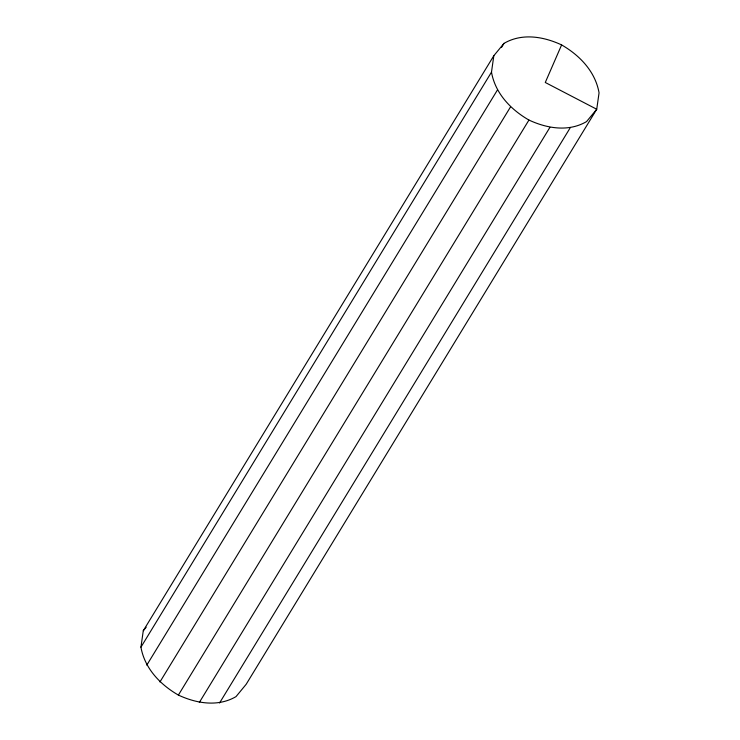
<?xml version="1.0" encoding="UTF-8"?>
<svg xmlns="http://www.w3.org/2000/svg" width="740" height="740" viewBox="0 0 740 740"><rect width="100%" height="100%" fill="white"/><g stroke="black" fill="none" stroke-linecap="round" stroke-linejoin="round"><path stroke-width="1.11" d="M140.942 647.167L143.273 630.748L493.821 55.722L503.986 43.383C521.987 32.828 543.558 36.51 561.614 44.918C579.762 55.38 595.33 71.567 599.058 92.833L596.727 109.252L246.179 684.278L236.014 696.618C218.013 707.172 196.442 703.49 178.386 695.082C160.238 684.62 144.67 668.433 140.942 647.167L491.49 72.141L493.821 55.722M561.614 44.918L545.278 82.482L596.727 109.252L586.561 121.591C568.561 132.146 546.99 128.464 528.943 120.056C510.785 109.594 495.217 93.407 491.49 72.141M501.581 47.332L503.986 43.383M146.788 665.149L497.345 90.123M159.942 681.975L510.498 106.949M178.386 695.082L528.943 120.056M199.328 702.463L549.876 127.437M219.558 703L570.105 127.974M143.273 630.748L146.178 627.224"/></g></svg>
